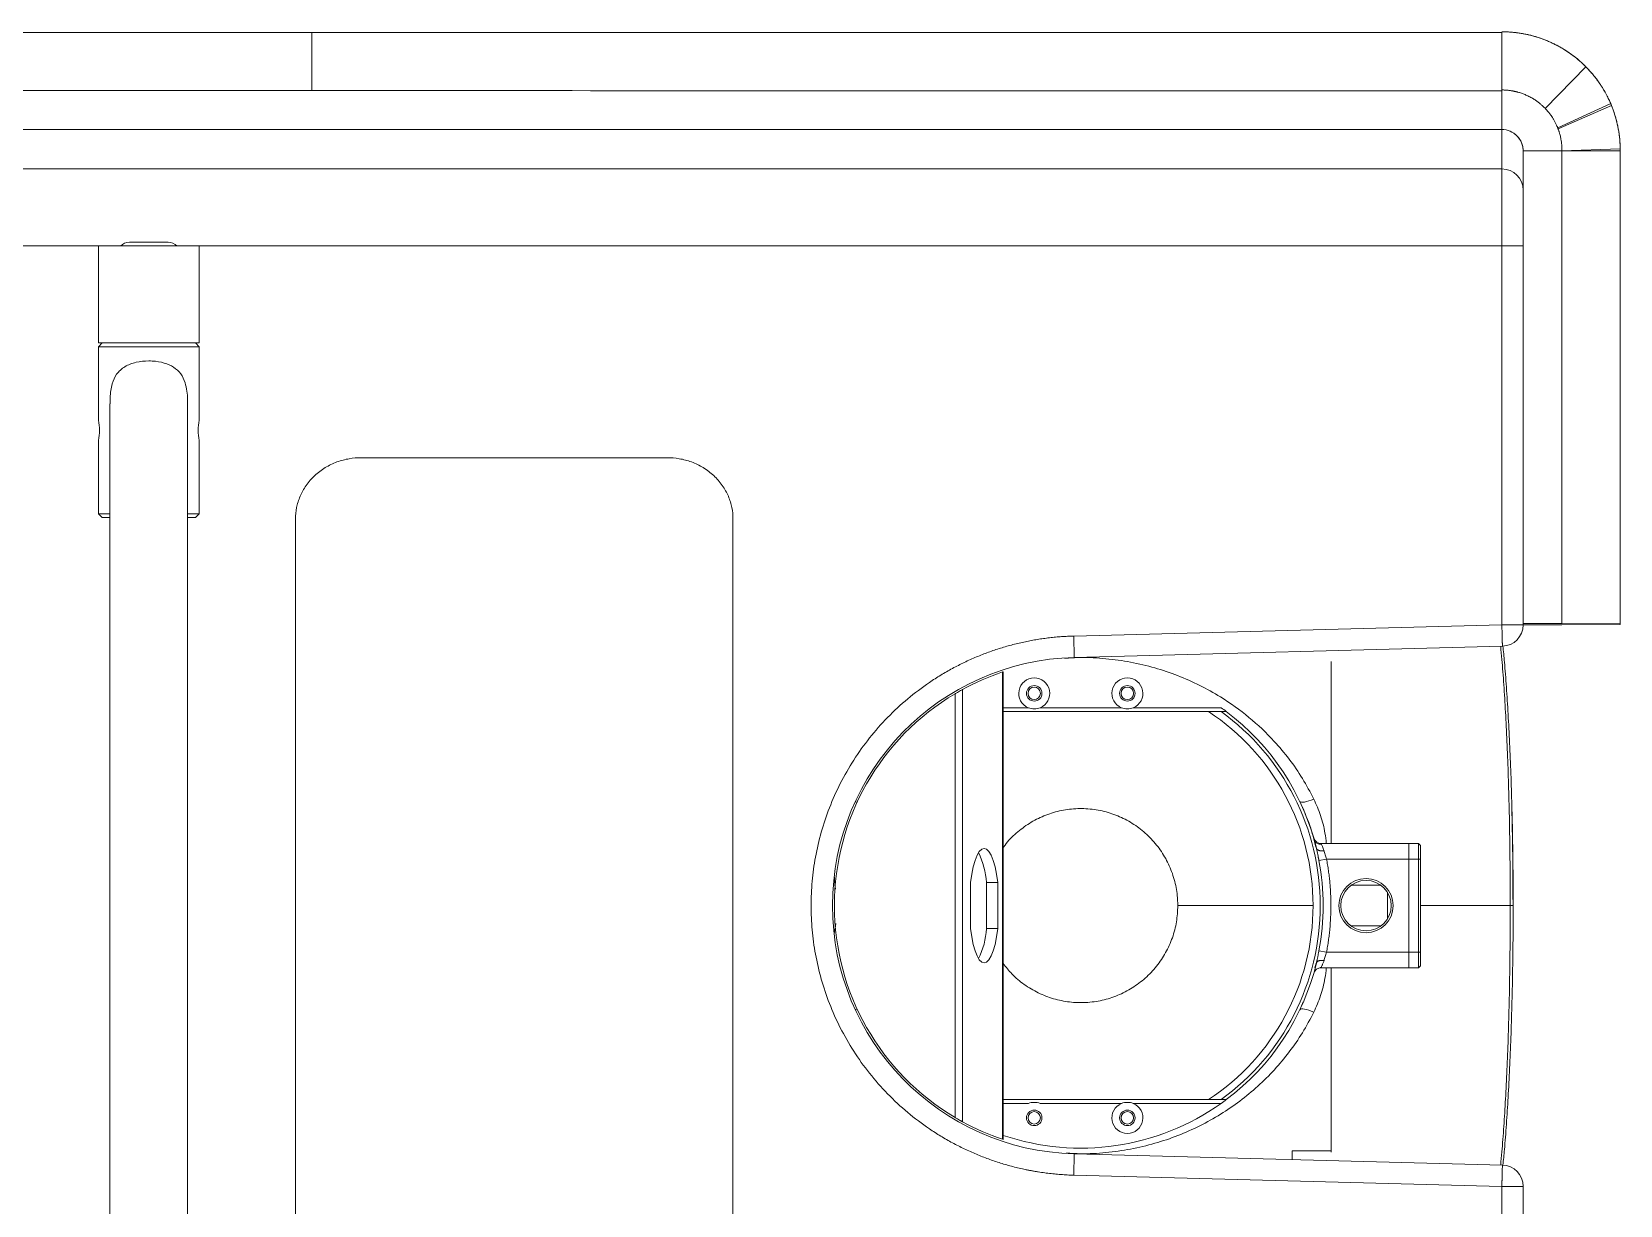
# Model space of a CAD drawing. Header units: millimetres. Extents: x 744 to 5705, y 930 to 4879.
# Drawn here: x 2801.2 to 3210.6, y 2078.8 to 2381.2 of the extents above; entities that cross this region are included whole.
import ezdxf

# ---------------------------------------------------------------- set-up
doc = ezdxf.new("R2010")
doc.units = ezdxf.units.MM
doc.header["$MEASUREMENT"] = 0

msp = doc.modelspace()

# ---------------------------------------------------------------- linework, layer by layer
at = {"color": 7, "linetype": 'Continuous', "lineweight": 15, "true_color": 0xffffff}
for p, q in [((2875.05, 2381.07), (2806.03, 2381.09)), ((2873.35, 2381.07), (2873.36, 2366.07)), ((3180.05, 2381.04), (3180.05, 2366.04)), ((3180.05, 2381.04), (3180.05, 2381.04)), ((3191.23, 2361.47), (3201.71, 2372.2)), ((3180.05, 2366.04), (3180.05, 2356.04)), ((3194.44, 2356.49), (3208.1, 2362.71)), ((3194.54, 2356.23), (3208.3, 2362.23)), ((3180.05, 2345.88), (3180.05, 2356.04)), ((3180.05, 2356.04), (3180.05, 2345.88)), ((3185.55, 2350.54), (3185.55, 2340.44)), ((3185.55, 2228.75), (3185.55, 2350.54)), ((3195.55, 2350.54), (3185.55, 2350.54)), ((3195.55, 2350.54), (3210.55, 2351.09)), ((3195.55, 2350.54), (3195.55, 2228.75)), ((3195.55, 2350.54), (3210.55, 2350.54)), ((3210.55, 2228.64), (3210.55, 2350.54)), ((3210.55, 2228.5), (3210.55, 2335.31)), ((2818.38, 2326.03), (2844.38, 2326.03)), ((2818.38, 2326.03), (2818.38, 2301.03)), ((2826.75, 2327.03), (2826.38, 2327.03)), ((2827.49, 2327.03), (2826.75, 2327.03)), ((2844.38, 2301.03), (2844.38, 2326.03)), ((3185.55, 2326.08), (3180.05, 2326.08)), ((3180.05, 2228.39), (3180.05, 2326.08)), ((3185.55, 2228.39), (3185.55, 2326.08)), ((2818.38, 2300.03), (2819.38, 2301.03)), ((2844.38, 2301.03), (2818.38, 2301.03)), ((2843.38, 2301.03), (2844.38, 2300.03)), ((2844.38, 2300.03), (2818.38, 2300.03)), ((2818.38, 2300.03), (2818.38, 2281.13)), ((2844.38, 2281.13), (2844.38, 2300.03)), ((2821.38, 2285.37), (2821.38, 2030.16)), ((2841.38, 2030.16), (2841.38, 2285.4)), ((2818.38, 2275.93), (2818.38, 2257.03)), ((2844.38, 2257.03), (2844.38, 2275.93)), ((2886.1, 2271.47), (2965, 2271.47)), ((2819.38, 2256.03), (2818.38, 2257.03)), ((2818.38, 2257.03), (2821.38, 2257.03)), ((2819.38, 2256.03), (2821.38, 2256.03)), ((2841.38, 2257.03), (2844.38, 2257.03)), ((2841.38, 2256.03), (2843.38, 2256.03)), ((2844.38, 2257.03), (2843.38, 2256.03)), ((2869.19, 2056.47), (2869.19, 2255.73)), ((2981.91, 2255.73), (2981.91, 2056.47)), ((3069.73, 2225.5), (3180.05, 2228.39)), ((3180.05, 2228.39), (3185.55, 2228.39)), ((3185.55, 2228.39), (3185.55, 2228.75)), ((3185.55, 2228.75), (3195.55, 2228.75)), ((3185.55, 2228.39), (3195.55, 2228.39)), ((3195.55, 2228.75), (3210.55, 2228.64)), ((3210.55, 2228.5), (3195.55, 2228.39)), ((3210.55, 2228.64), (3210.55, 2228.5)), ((3069.73, 2225.5), (3069.88, 2220.01)), ((3069.88, 2220.01), (3180.2, 2222.89)), ((3136.05, 2218.97), (3136.05, 2171.96)), ((3051.38, 2095.82), (3051.38, 2216.24)), ((3051.55, 2095.76), (3051.55, 2216.3)), ((3039.15, 2210.64), (3039.15, 2101.42)), ((3041.08, 2211.74), (3041.08, 2100.32)), ((3058.03, 2207.03), (3051.55, 2207.03)), ((3082.03, 2207.03), (3061.07, 2207.03)), ((3107.68, 2207.03), (3085.07, 2207.03)), ((3051.55, 2206.03), (3104.46, 2206.03)), ((3104.46, 2206.03), (3107.71, 2206.03)), ((3136.05, 2171.98), (3136.05, 2203.94)), ((3011.62, 2177.03), (3011.6, 2177.03)), ((3133.49, 2172.03), (3156.05, 2172.03)), ((3158.55, 2172.03), (3156.05, 2172.03)), ((3156.05, 2172.03), (3156.05, 2168.03)), ((3159.05, 2171.53), (3158.55, 2172.03)), ((3158.55, 2172.03), (3158.55, 2168.03)), ((3159.05, 2171.53), (3159.05, 2168.03)), ((3134.87, 2168.03), (3132.91, 2167.66)), ((3134.87, 2168.03), (3156.05, 2168.03)), ((3158.55, 2168.03), (3156.05, 2168.03)), ((3156.05, 2168.03), (3156.05, 2144.03)), ((3158.55, 2168.03), (3158.55, 2144.03)), ((3159.05, 2168.03), (3158.55, 2168.03)), ((3159.05, 2168.03), (3159.05, 2144.03)), ((3043.14, 2150.09), (3043.14, 2161.97)), ((3050.13, 2161.97), (3047.23, 2161.97)), ((3047.23, 2161.97), (3047.23, 2150.09)), ((3050.13, 2161.97), (3050.13, 2150.09)), ((3150.55, 2159.49), (3150.55, 2152.56)), ((3131.41, 2156.03), (3096.55, 2156.03)), ((3047.23, 2150.09), (3050.13, 2150.09)), ((3132.23, 2141.23), (3131.88, 2140.02)), ((3132.91, 2144.4), (3134.87, 2144.03)), ((3156.05, 2144.03), (3134.87, 2144.03)), ((3158.55, 2144.03), (3156.05, 2144.03)), ((3156.05, 2144.03), (3156.05, 2140.03)), ((3158.55, 2144.03), (3158.55, 2140.03)), ((3159.05, 2144.03), (3158.55, 2144.03)), ((3159.05, 2144.03), (3159.05, 2140.53)), ((3133.49, 2140.03), (3156.05, 2140.03)), ((3136.05, 2092.46), (3136.05, 2140.05)), ((3136.05, 2092.81), (3136.05, 2140.02)), ((3158.55, 2140.03), (3156.05, 2140.03)), ((3159.05, 2140.53), (3158.55, 2140.03)), ((3011.6, 2135.03), (3011.62, 2135.03)), ((3128.82, 2131.2), (3127.99, 2129.18)), ((3104.46, 2106.03), (3051.55, 2106.03)), ((3051.55, 2105.03), (3058.03, 2105.03)), ((3061.07, 2105.03), (3082.03, 2105.03)), ((3085.07, 2105.03), (3107.68, 2105.03)), ((3107.71, 2106.03), (3104.46, 2106.03)), ((3109.05, 2106.03), (3107.71, 2106.03)), ((3069.73, 2086.55), (3069.88, 2092.05)), ((3180.2, 2089.16), (3069.88, 2092.05)), ((3126.05, 2092.81), (3126.05, 2090.58)), ((3126.05, 2092.81), (3136.05, 2092.81)), ((3180.05, 2083.66), (3069.73, 2086.55)), ((3185.55, 2083.66), (3180.05, 2083.66)), ((3180.05, 1985.98), (3180.05, 2083.66)), ((3185.55, 1985.98), (3185.55, 2083.66))]:
    msp.add_line(p, q, dxfattribs=at)
at = {"color": 8, "linetype": 'Continuous', "lineweight": 15, "true_color": 0x808080}
for p, q in [((3132.26, 2170.87), (3132.14, 2171.35)), ((3141.22, 2161.28), (3148.88, 2161.28)), ((3159.05, 2156.03), (3182.21, 2156.03)), ((3008.07, 2149.1), (3008.4, 2151.38)), ((3141.22, 2150.78), (3148.88, 2150.78))]:
    msp.add_line(p, q, dxfattribs=at)
at = {"color": 7, "linetype": 'Continuous', "lineweight": 15, "true_color": 0xffffff}
for points in [[(3180.05, 2326.08), (3180.05, 2328.93), (3180.05, 2331.73), (3180.05, 2334.4), (3180.05, 2336.91), (3180.05, 2339.2), (3180.05, 2341.22), (3180.05, 2342.93), (3180.05, 2344.29), (3180.05, 2345.28), (3180.05, 2345.88)], [(3185.55, 2326.08), (3185.55, 2328.38), (3185.55, 2330.61), (3185.55, 2332.74), (3185.55, 2334.69), (3185.55, 2336.43), (3185.55, 2337.91), (3185.55, 2339.09), (3185.55, 2339.94), (3185.55, 2340.44)], [(3131.6, 2183.49), (3130.95, 2183.22), (3130.31, 2183), (3129.72, 2182.82), (3129.19, 2182.71), (3128.74, 2182.66), (3128.38, 2182.67), (3128.13, 2182.74), (3127.99, 2182.88)], [(3043.14, 2161.97), (3043.44, 2164.11), (3043.83, 2166.03), (3044.29, 2167.67), (3044.82, 2169), (3045.4, 2169.98), (3046.01, 2170.58), (3046.63, 2170.78), (3047.26, 2170.58), (3047.87, 2169.98), (3048.45, 2169), (3048.98, 2167.67), (3049.44, 2166.03), (3049.83, 2164.11), (3050.13, 2161.97)], [(3182.93, 2156.03), (3182.94, 2156.03), (3182.97, 2156.03), (3182.97, 2156.03)], [(3050.13, 2150.09), (3049.83, 2147.95), (3049.44, 2146.03), (3048.98, 2144.38), (3048.45, 2143.05), (3047.87, 2142.07), (3047.26, 2141.48), (3046.63, 2141.28), (3046.01, 2141.48), (3045.4, 2142.07), (3044.82, 2143.05), (3044.29, 2144.38), (3043.83, 2146.03), (3043.44, 2147.95), (3043.14, 2150.09)], [(3131.6, 2128.56), (3130.95, 2128.83), (3130.31, 2129.06), (3129.72, 2129.23), (3129.19, 2129.35), (3128.74, 2129.4), (3128.38, 2129.39), (3128.13, 2129.31), (3127.99, 2129.18)]]:
    msp.add_lwpolyline(points, dxfattribs=at)
at = {"color": 8, "linetype": 'Continuous', "lineweight": 15, "true_color": 0x808080}
for points in [[(3180.05, 2326.08), (3152.35, 2326.08), (3125.75, 2326.08), (3100.27, 2326.08), (3075.9, 2326.08), (3052.64, 2326.08), (3030.49, 2326.08), (3009.45, 2326.08), (2992.2, 2326.08), (2975.77, 2326.08), (2971.23, 2326.08), (2965.49, 2326.08), (2959.77, 2326.08), (2954.08, 2326.09), (2948.42, 2326.09), (2942.78, 2326.09), (2912.99, 2326.09), (2883.92, 2326.09), (2847.95, 2326.1), (2838.51, 2326.1)], [(3013.43, 2182.81), (3013.91, 2182.71), (3013.93, 2182.71)], [(3182.21, 2156.03), (3182.38, 2156.03), (3182.53, 2156.03), (3182.67, 2156.03), (3182.79, 2156.03), (3182.88, 2156.03), (3182.93, 2156.03)], [(3013.93, 2129.35), (3013.91, 2129.35), (3013.43, 2129.24)]]:
    msp.add_lwpolyline(points, dxfattribs=at)
at = {"color": 7, "linetype": 'Continuous', "lineweight": 15, "true_color": 0xffffff}
for centre, radius in [((3059.55, 2210.73), 2), ((3059.55, 2210.73), 1.6), ((3083.55, 2210.73), 2), ((3083.55, 2210.73), 1.6), ((3145.05, 2156.03), 7), ((3145.05, 2156.03), 6.5), ((3059.55, 2101.33), 2), ((3059.55, 2101.33), 1.6), ((3083.55, 2101.33), 2), ((3083.55, 2101.33), 1.6)]:
    msp.add_circle(centre, radius, dxfattribs=at)
for centre, radius, start, end in [((3180.05, 2350.54), 5.5, 0, 90), ((3180.08, 2340.41), 5.47, 0.2815, 90.2788), ((2826.38, 2324.03), 3, 90, 138.1897), ((2836.38, 2324.03), 3, 41.8103, 90), ((2805.52, 2278.53), 13.13, 348.5745, 11.4255), ((2857.25, 2278.53), 13.13, 168.5745, 191.4255), ((3180.05, 2228.39), 5.5, 271.5, 0), ((3071.55, 2156.03), 64, 91.5, 268.5), ((3071.55, 2156.03), 63.5, 108.5205, 118.6784), ((3059.55, 2210.73), 4, 292.3626, 247.6374), ((3083.55, 2210.73), 4, 292.3626, 247.6374), ((3071.55, 2156.03), 63.5, 120.6849, 239.3151), ((3059.55, 2210.73), 4, 247.6374, 292.3626), ((3083.55, 2210.73), 4, 247.6374, 292.3626), ((3071.55, 2156.03), 62.5, 53.1301, 54.6864), ((3071.55, 2156.03), 59.86, 0, 56.6485), ((3071.55, 2156.03), 61.71, 305.877, 54.123), ((3071.55, 2156.03), 62.5, 13.7371, 53.1301), ((3027.01, 2160.73), 20.26, 3.5213, 26.2134), ((3133.49, 2174.03), 2, 196.2047, 270), ((3071.55, 2156.03), 62.45, 349.2695, 10.7305), ((3071.55, 2156.03), 59.86, 303.3515, 0), ((3028.03, 2151.06), 19.23, 333.1684, 357.0969), ((3071.55, 2156.03), 62.5, 306.8699, 346.2629), ((3133.49, 2138.03), 2, 90, 163.7953), ((3071.55, 2156.03), 62.5, 251.3371, 305.3136), ((3059.55, 2101.33), 4, 67.6374, 112.3626), ((3083.55, 2101.33), 4, 112.3626, 67.6374), ((3083.55, 2101.33), 4, 67.6374, 112.3626), ((3071.55, 2156.03), 62.5, 305.3136, 306.8699), ((3071.55, 2156.03), 63.5, 241.3216, 251.4795), ((3180.05, 2083.66), 5.5, 0, 88.5)]:
    msp.add_arc(centre, radius, start, end, dxfattribs=at)
for points in [[(2873.35, 2381.07), (2822.24, 2381.08), (2771.12, 2381.1), (2720, 2381.11)], [(3180.05, 2381.04), (3077.82, 2381.04), (2975.58, 2381.05), (2873.35, 2381.07)], [(2873.36, 2366.07), (2822.25, 2366.08), (2771.14, 2366.1), (2720.02, 2366.11)], [(3180.05, 2366.04), (3077.82, 2366.04), (2975.59, 2366.05), (2873.36, 2366.07)], [(3208.3, 2362.23), (3208.24, 2362.39), (3208.17, 2362.55), (3208.1, 2362.71)], [(3210.55, 2350.54), (3210.55, 2350.72), (3210.55, 2350.91), (3210.55, 2351.09)], [(3051.38, 2216.24), (3051.49, 2216.28), (3051.55, 2216.3), (3051.55, 2216.3)], [(3133.54, 2171.9), (3133.51, 2171.98), (3133.49, 2172.03), (3133.49, 2172.03)], [(3051.38, 2095.82), (3051.49, 2095.78), (3051.55, 2095.76), (3051.55, 2095.76)]]:
    msp.add_open_spline(points, degree=3, dxfattribs=at)
for points, knots in [([(3191.86, 2378.85), (3190.02, 2379.63), (3186.13, 2380.83), (3182.07, 2381.24), (3180.05, 2381.24)], [18.289968, 18.289968, 18.289968, 18.289968, 21.364432, 24.460015, 24.460015, 24.460015, 24.460015]), ([(3201.71, 2372.2), (3201.58, 2372.34), (3201.31, 2372.61), (3200.89, 2373), (3200.48, 2373.39), (3200.05, 2373.76), (3199.63, 2374.13), (3199.2, 2374.48), (3198.76, 2374.83), (3198.32, 2375.16), (3197.88, 2375.49), (3197.43, 2375.8), (3196.98, 2376.11), (3196.53, 2376.4), (3196.07, 2376.69), (3195.61, 2376.97), (3195.15, 2377.24), (3194.68, 2377.5), (3194.21, 2377.75), (3193.74, 2377.99), (3193.27, 2378.22), (3192.8, 2378.44), (3192.32, 2378.66), (3191.85, 2378.86), (3191.37, 2379.06), (3190.89, 2379.24), (3190.41, 2379.42), (3189.92, 2379.59), (3189.44, 2379.76), (3188.95, 2379.91), (3188.46, 2380.05), (3187.97, 2380.19), (3187.48, 2380.32), (3186.99, 2380.44), (3186.49, 2380.55), (3186, 2380.65), (3185.51, 2380.75), (3185.01, 2380.83), (3184.52, 2380.91), (3184.02, 2380.98), (3183.52, 2381.04), (3183.03, 2381.09), (3182.53, 2381.14), (3182.04, 2381.17), (3181.54, 2381.2), (3181.04, 2381.22), (3180.55, 2381.23), (3180.22, 2381.24), (3180.05, 2381.24)], [0, 0, 0, 0, 0.023822, 0.047508, 0.071063, 0.094489, 0.11779, 0.14097, 0.164031, 0.186975, 0.209806, 0.232527, 0.255138, 0.277644, 0.300045, 0.322344, 0.344543, 0.366643, 0.388646, 0.410554, 0.432368, 0.45409, 0.475721, 0.497262, 0.518727, 0.540135, 0.561489, 0.582788, 0.604035, 0.625232, 0.64638, 0.66748, 0.688535, 0.709545, 0.730513, 0.75144, 0.772327, 0.793177, 0.813991, 0.834771, 0.855519, 0.876236, 0.896925, 0.917586, 0.938223, 0.958836, 0.979428, 1, 1, 1, 1]), ([(3201.71, 2372.21), (3200.31, 2373.62), (3197.2, 2376.19), (3193.7, 2378.08), (3191.86, 2378.85)], [12.228944, 12.228944, 12.228944, 12.228944, 15.240287, 18.289968, 18.289968, 18.289968, 18.289968]), ([(3208.3, 2362.23), (3207.93, 2363.13), (3207.09, 2364.95), (3205.5, 2367.65), (3203.67, 2370.11), (3202.36, 2371.55), (3201.71, 2372.21)], [6.070911, 6.070911, 6.070911, 6.070911, 7.650169, 9.197697, 10.747127, 12.228944, 12.228944, 12.228944, 12.228944]), ([(3208.1, 2362.71), (3208.03, 2362.88), (3207.87, 2363.24), (3207.62, 2363.79), (3207.33, 2364.38), (3207.01, 2365), (3206.66, 2365.65), (3206.27, 2366.33), (3205.83, 2367.04), (3205.23, 2367.97), (3204.48, 2369.02), (3203.62, 2370.1), (3202.87, 2370.98), (3202.25, 2371.66), (3201.87, 2372.04), (3201.71, 2372.2)], [0, 0, 0, 0, 0.0488818, 0.1016858, 0.1583943, 0.2189995, 0.2835064, 0.3519357, 0.4243271, 0.5007423, 0.6401179, 0.7598356, 0.8598812, 0.9400377, 1, 1, 1, 1]), ([(3180.05, 2366.24), (3180.18, 2366.24), (3180.44, 2366.23), (3180.83, 2366.22), (3181.19, 2366.2), (3181.53, 2366.17), (3181.86, 2366.13), (3182.17, 2366.09), (3182.46, 2366.05), (3182.73, 2366), (3182.99, 2365.95), (3183.23, 2365.91), (3183.45, 2365.86), (3183.65, 2365.81), (3183.84, 2365.76), (3184.01, 2365.72), (3184.43, 2365.61), (3185.1, 2365.4), (3186.04, 2365.04), (3187.02, 2364.59), (3187.95, 2364.09), (3188.78, 2363.55), (3189.51, 2363.03), (3190.15, 2362.5), (3190.72, 2361.99), (3191.06, 2361.64), (3191.23, 2361.47)], [0, 0, 0, 0, 0.0320212, 0.0625902, 0.0917269, 0.1194484, 0.1457698, 0.170704, 0.1942623, 0.2164545, 0.2372891, 0.2567734, 0.2749137, 0.2917155, 0.3071836, 0.3213218, 0.3341338, 0.4100527, 0.490842, 0.5767076, 0.6679314, 0.7441355, 0.8154599, 0.8818962, 0.9434268, 1, 1, 1, 1]), ([(3210.04, 2356.32), (3209.94, 2356.83), (3209.73, 2357.85), (3209.2, 2359.84), (3208.68, 2361.3), (3208.3, 2362.23)], [2.959671, 2.959671, 2.959671, 2.959671, 3.763219, 4.566768, 6.070911, 6.070911, 6.070911, 6.070911]), ([(3210.55, 2351.09), (3210.55, 2351.28), (3210.54, 2351.65), (3210.52, 2352.22), (3210.48, 2352.79), (3210.44, 2353.35), (3210.39, 2353.91), (3210.32, 2354.48), (3210.25, 2355.03), (3210.16, 2355.59), (3210.07, 2356.15), (3209.96, 2356.71), (3209.85, 2357.26), (3209.72, 2357.82), (3209.58, 2358.37), (3209.43, 2358.92), (3209.27, 2359.48), (3209.1, 2360.03), (3208.92, 2360.58), (3208.73, 2361.13), (3208.52, 2361.68), (3208.38, 2362.05), (3208.3, 2362.23)], [0, 0, 0, 0, 0.0498285, 0.0995061, 0.1490601, 0.198518, 0.2479074, 0.297256, 0.3465914, 0.3959413, 0.4453331, 0.4947974, 0.5443895, 0.5941358, 0.6440546, 0.6941646, 0.7444856, 0.7950382, 0.8458435, 0.8969236, 0.9483013, 1, 1, 1, 1]), ([(3191.23, 2361.47), (3191.32, 2361.38), (3191.52, 2361.16), (3191.85, 2360.79), (3192.27, 2360.28), (3192.69, 2359.72), (3193.1, 2359.11), (3193.47, 2358.51), (3193.82, 2357.86), (3194.12, 2357.25), (3194.32, 2356.8), (3194.41, 2356.57), (3194.44, 2356.49)], [0, 0, 0, 0, 0.065448, 0.149287, 0.251315, 0.398973, 0.501821, 0.618958, 0.751408, 0.876093, 0.959115, 1, 1, 1, 1]), ([(3180.05, 2356.04), (3145.17, 2356.04), (3077.34, 2356.04), (2978.5, 2356.04), (2885.49, 2356.04), (2798.29, 2356.04), (2716.92, 2356.04), (2641.36, 2356.04), (2571.63, 2356.04), (2507.72, 2356.04), (2449.62, 2356.04), (2397.35, 2356.04), (2350.9, 2356.04), (2310.27, 2356.04), (2275.46, 2356.04), (2246.47, 2356.04), (2223.3, 2356.04), (2177.26, 2356.04), (2106.41, 2356.04), (2008.82, 2356.04), (1925.47, 2356.04), (1856.35, 2356.04), (1810.62, 2356.04), (1774.03, 2356.04), (1750.88, 2356.04), (1733.83, 2356.04), (1724.68, 2356.04), (1718.11, 2356.04), (1712.3, 2356.04), (1703.15, 2356.04), (1694.01, 2356.04), (1686.58, 2356.04), (1683.15, 2356.04), (1680.86, 2356.04), (1674.58, 2356.04), (1666.58, 2356.02), (1657.44, 2355.98), (1650.26, 2355.93), (1643.41, 2355.88), (1629.71, 2355.76), (1609.5, 2355.5), (1573, 2354.8), (1536.53, 2353.75), (1500.1, 2352.3), (1474.31, 2351.07), (1450.06, 2349.74), (1419.77, 2347.86), (1381.94, 2345.1), (1344.17, 2341.72), (1313.99, 2338.62), (1283.83, 2335.23), (1246.16, 2330.43), (1212.36, 2325.36), (1189.88, 2321.64), (1174.93, 2319.06), (1156.29, 2315.66), (1134.02, 2311.27), (1111.84, 2306.56), (1089.77, 2301.51), (1067.8, 2296.09), (1045.95, 2290.29), (1023.98, 2284.01), (1002.38, 2277.35), (983.66, 2271.14), (962.55, 2263.71), (942.33, 2256.04), (918.66, 2246.26), (898.12, 2237.11), (876.61, 2226.73), (856.35, 2216.18), (836.2, 2204.84), (822.14, 2196.32), (812.51, 2190.22), (807.71, 2187.13), (802.4, 2183.63), (796.79, 2179.87), (790.93, 2175.86), (785.4, 2171.98), (781.61, 2169.27), (779.66, 2167.86), (778.97, 2167.37)], [0, 0, 0, 0, 0.042888, 0.083391, 0.121508, 0.157241, 0.190589, 0.221551, 0.250128, 0.276319, 0.300126, 0.321547, 0.340583, 0.357234, 0.3715, 0.383381, 0.392876, 0.399987, 0.439984, 0.479981, 0.519979, 0.542479, 0.56498, 0.576232, 0.587484, 0.593461, 0.597212, 0.598736, 0.601549, 0.604362, 0.609988, 0.6128, 0.613503, 0.614206, 0.615613, 0.621237, 0.624049, 0.62686, 0.630073, 0.632482, 0.643723, 0.65496, 0.677425, 0.688653, 0.69988, 0.709235, 0.71859, 0.737302, 0.756022, 0.765388, 0.774758, 0.793519, 0.812315, 0.817015, 0.821711, 0.831094, 0.840465, 0.849824, 0.859174, 0.868517, 0.877855, 0.887191, 0.896845, 0.905872, 0.911653, 0.924597, 0.932687, 0.94342, 0.952481, 0.962311, 0.971732, 0.981147, 0.982693, 0.985856, 0.988235, 0.990567, 0.99423, 0.997024, 0.998948, 1, 1, 1, 1]), ([(922.61, 2247.75), (924.23, 2248.46), (931.64, 2251.73), (944.97, 2256.98), (962.39, 2263.62), (979.82, 2269.82), (993.5, 2274.41), (1003.52, 2277.64), (1009.75, 2279.61), (1016.18, 2281.59), (1022.76, 2283.57), (1028.95, 2285.4), (1034.5, 2287), (1039.41, 2288.4), (1044.16, 2289.73), (1048.75, 2290.99), (1053.93, 2292.39), (1060.04, 2294.02), (1067.43, 2295.94), (1075.67, 2298.02), (1084.62, 2300.22), (1093.73, 2302.39), (1101.99, 2304.3), (1109.17, 2305.91), (1115.41, 2307.29), (1121.38, 2308.57), (1127.59, 2309.89), (1134.07, 2311.23), (1143.17, 2313.07), (1154.35, 2315.25), (1167.87, 2317.78), (1181.27, 2320.17), (1195.1, 2322.52), (1210.27, 2324.98), (1226.93, 2327.53), (1244.71, 2330.09), (1262.48, 2332.49), (1280.2, 2334.73), (1298.07, 2336.84), (1316.17, 2338.84), (1332.18, 2340.49), (1345.64, 2341.79), (1356.51, 2342.8), (1367.27, 2343.75), (1378.34, 2344.69), (1389.9, 2345.62), (1402.7, 2346.6), (1416.73, 2347.6), (1431.51, 2348.59), (1445.83, 2349.47), (1459.06, 2350.23), (1471.67, 2350.91), (1483.89, 2351.52), (1495.86, 2352.08), (1507.22, 2352.57), (1518.31, 2353.02), (1529.74, 2353.44), (1541.97, 2353.86), (1554.77, 2354.25), (1568.02, 2354.62), (1581.01, 2354.93), (1593.52, 2355.19), (1605.23, 2355.41), (1616.81, 2355.59), (1627.29, 2355.72), (1637.28, 2355.83), (1646.59, 2355.91), (1656.1, 2355.97), (1665.42, 2356.01), (1674.56, 2356.04), (1685.29, 2356.05), (1697.82, 2356.04), (1711.53, 2356.04), (1725.71, 2356.04), (1739.66, 2356.04), (1754.02, 2356.04), (1768.07, 2356.04), (1789.46, 2356.04), (1817.92, 2356.04), (1853.46, 2356.04), (1888.56, 2356.04), (1924.12, 2356.04), (1967.58, 2356.04), (2019.59, 2356.04), (2065.78, 2356.04), (2098.37, 2356.04), (2116.51, 2356.04), (2134.09, 2356.04), (2151.55, 2356.04), (2172.17, 2356.04), (2196.15, 2356.04), (2216.58, 2356.04), (2230.73, 2356.04), (2238.22, 2356.04), (2245.8, 2356.04), (2253.46, 2356.04), (2261.02, 2356.04), (2278.14, 2356.04), (2304.96, 2356.04), (2335.66, 2356.04), (2360.59, 2356.04), (2379.63, 2356.04), (2398.76, 2356.04), (2416.92, 2356.04), (2436.14, 2356.04), (2456.83, 2356.04), (2480.46, 2356.04), (2500.36, 2356.04), (2516.15, 2356.04), (2527.49, 2356.04), (2539.07, 2356.04), (2550.89, 2356.04), (2562.47, 2356.04), (2573.11, 2356.04), (2588.18, 2356.04), (2608.37, 2356.04), (2636.05, 2356.04), (2666.17, 2356.04), (2698.82, 2356.04), (2732.66, 2356.04), (2767.7, 2356.04), (2799.08, 2356.04), (2826.58, 2356.04), (2843.77, 2356.04), (2855.1, 2356.04), (2860.42, 2356.04), (2865.78, 2356.04), (2871.01, 2356.04), (2875.75, 2356.04), (2880, 2356.04), (2890.92, 2356.04), (2909.19, 2356.04), (2936.56, 2356.04), (2966.44, 2356.04), (2998.94, 2356.04), (3032.71, 2356.04), (3067.75, 2356.04), (3104.06, 2356.04), (3141.63, 2356.04), (3167.1, 2356.04), (3180.05, 2356.04)], [0, 0, 0, 0, 0.002359, 0.010774, 0.019073, 0.027178, 0.035383, 0.038282, 0.041182, 0.044085, 0.047239, 0.050327, 0.052667, 0.05493, 0.057116, 0.059226, 0.06126, 0.064255, 0.067638, 0.071408, 0.075565, 0.079881, 0.083867, 0.086837, 0.089666, 0.092353, 0.094958, 0.098104, 0.101144, 0.1073, 0.113234, 0.119417, 0.125386, 0.131864, 0.139813, 0.14776, 0.155706, 0.163595, 0.171442, 0.179569, 0.187731, 0.192774, 0.197488, 0.202182, 0.207087, 0.212203, 0.217531, 0.224082, 0.230816, 0.237138, 0.243063, 0.248354, 0.253839, 0.259245, 0.264198, 0.268881, 0.273918, 0.279311, 0.285058, 0.290848, 0.296826, 0.302224, 0.307384, 0.312307, 0.317524, 0.321224, 0.325508, 0.329827, 0.333778, 0.337824, 0.34189, 0.347954, 0.354359, 0.359995, 0.366684, 0.372772, 0.378955, 0.385231, 0.40102, 0.416512, 0.432142, 0.447343, 0.463442, 0.489496, 0.515977, 0.524388, 0.532501, 0.539909, 0.547588, 0.555536, 0.567119, 0.579231, 0.582491, 0.585787, 0.58912, 0.592488, 0.595894, 0.599088, 0.615081, 0.631276, 0.639597, 0.647971, 0.656397, 0.664832, 0.671936, 0.681748, 0.692141, 0.703113, 0.707993, 0.712979, 0.718072, 0.723272, 0.728577, 0.733353, 0.737309, 0.748456, 0.759993, 0.77383, 0.78819, 0.803073, 0.81848, 0.83441, 0.844483, 0.854754, 0.857088, 0.859431, 0.861784, 0.864147, 0.866332, 0.86804, 0.869759, 0.880741, 0.892138, 0.905873, 0.920166, 0.935017, 0.950426, 0.966392, 0.982917, 1, 1, 1, 1]), ([(3180.05, 2356.04), (3095.02, 2356.04), (2924.97, 2356.04), (2669.88, 2356.04), (2459.74, 2356.04), (2294.55, 2356.04), (2174.3, 2356.04), (2054.05, 2356.04), (1933.82, 2356.04), (1834.98, 2356.06), (1757.52, 2356.03), (1713.35, 2356.1), (1687.88, 2356.02), (1681.09, 2355.99)], [0, 0, 0, 0, 0.170154, 0.340307, 0.510461, 0.59068, 0.670893, 0.75111, 0.831324, 0.911539, 0.948973, 0.986407, 1, 1, 1, 1]), ([(3185.55, 2350.54), (3185.55, 2350.9), (3185.51, 2351.26), (3185.37, 2351.97), (3185.27, 2352.31), (3184.86, 2353.31), (3184.45, 2353.92), (3183.43, 2354.94), (3182.82, 2355.34), (3181.49, 2355.9), (3180.77, 2356.04), (3180.05, 2356.04)], [0, 0, 0, 0, 1.080396, 1.080396, 2.160793, 2.160793, 4.321585, 4.321585, 6.482378, 6.482378, 8.643171, 8.643171, 8.643171, 8.643171]), ([(3194.44, 2356.49), (3194.46, 2356.45), (3194.49, 2356.36), (3194.53, 2356.28), (3194.54, 2356.23)], [0, 0, 0, 0, 0.500449, 1, 1, 1, 1]), ([(3194.54, 2356.23), (3194.58, 2356.14), (3194.65, 2355.94), (3194.75, 2355.64), (3194.85, 2355.35), (3194.96, 2355), (3195.12, 2354.41), (3195.28, 2353.67), (3195.42, 2352.82), (3195.5, 2352.07), (3195.55, 2351.31), (3195.55, 2350.8), (3195.55, 2350.54)], [0, 0, 0, 0, 0.0541067, 0.1080251, 0.1617762, 0.2153805, 0.2934034, 0.4785298, 0.6079552, 0.7377381, 0.8682812, 1, 1, 1, 1]), ([(3210.55, 2350.54), (3210.56, 2351.51), (3210.48, 2353.46), (3210.21, 2355.4), (3210.04, 2356.32)], [0.000193, 0.000193, 0.000193, 0.000193, 1.517911, 2.959671, 2.959671, 2.959671, 2.959671]), ([(1519.76, 2346.17), (1521.86, 2346.24), (1526.05, 2346.36), (1532.35, 2346.53), (1538.68, 2346.7), (1545.02, 2346.85), (1551.38, 2347), (1557.77, 2347.14), (1564.17, 2347.27), (1570.6, 2347.39), (1577.05, 2347.5), (1583.52, 2347.6), (1590.01, 2347.69), (1596.52, 2347.77), (1603.05, 2347.85), (1609.61, 2347.91), (1616.18, 2347.97), (1626.19, 2348.04), (1639.75, 2348.1), (1656.94, 2348.12), (1677.12, 2348.07), (1700.25, 2347.93), (1723.1, 2347.79), (1742.96, 2347.69), (1759.87, 2347.6), (1777.02, 2347.52), (1794.4, 2347.43), (1812.01, 2347.35), (1840.73, 2347.23), (1881.21, 2347.07), (1932.7, 2346.9), (1984.95, 2346.74), (2054.15, 2346.57), (2140.98, 2346.39), (2244.77, 2346.23), (2348.61, 2346.12), (2452.5, 2346.04), (2590.98, 2345.96), (2764.16, 2345.91), (2934.18, 2345.89), (3072.85, 2345.89), (3142.19, 2345.88), (3180.05, 2345.88)], [0, 0, 0, 0, 0.0037846, 0.0075816, 0.0113909, 0.0152127, 0.0190469, 0.0228935, 0.0267526, 0.0306242, 0.0345084, 0.0384052, 0.0423146, 0.0462367, 0.0501714, 0.0541187, 0.0580787, 0.0620513, 0.0722132, 0.0825648, 0.0931105, 0.1086811, 0.1243545, 0.1343984, 0.1445829, 0.1549088, 0.1653767, 0.1759872, 0.1867397, 0.2172687, 0.2491173, 0.2797752, 0.3116811, 0.3741542, 0.4366696, 0.4992194, 0.5617899, 0.6243823, 0.7494353, 0.8747058, 0.9315936, 1, 1, 1, 1]), ([(1519.76, 2346.17), (1554.51, 2347.22), (1589.25, 2347.81), (1628.31, 2348.05), (1632.65, 2348.07), (1641.33, 2348.1), (1645.66, 2348.11), (1658.69, 2348.11), (1667.37, 2348.09), (1684.7, 2348.02), (1693.36, 2347.97), (1706.33, 2347.9), (1710.65, 2347.87), (1719.29, 2347.82), (1723.61, 2347.79), (1797.06, 2347.39), (1866.2, 2347.11), (2004.48, 2346.67), (2073.63, 2346.52), (2211.92, 2346.27), (2281.07, 2346.19), (2419.37, 2346.06), (2488.52, 2346.01), (2626.83, 2345.95), (2695.98, 2345.93), (2903.44, 2345.89), (3041.74, 2345.88), (3180.05, 2345.88)], [0, 0, 0, 0, 103.769533, 103.769533, 116.740725, 116.740725, 129.711916, 129.711916, 155.6543, 155.6543, 181.596683, 181.596683, 194.567875, 194.567875, 207.539066, 207.539066, 415.078132, 415.078132, 622.617198, 622.617198, 830.156265, 830.156265, 1037.695331, 1037.695331, 1245.234397, 1245.234397, 1660.312529, 1660.312529, 1660.312529, 1660.312529]), ([(2835.08, 2327.03), (2834.61, 2327.03), (2833.88, 2327.03), (2832.8, 2327.03), (2832.22, 2327.03), (2831.92, 2327.03), (2831.77, 2327.03), (2831.69, 2327.03), (2831.65, 2327.03), (2831.64, 2327.03), (2831.63, 2327.03), (2831.62, 2327.03), (2831.62, 2327.03), (2831.62, 2327.03), (2831.62, 2327.03), (2831.62, 2327.03), (2831.62, 2327.03), (2831.62, 2327.03), (2831.62, 2327.03), (2831.62, 2327.03), (2831.62, 2327.03), (2831.61, 2327.03), (2831.61, 2327.03), (2831.07, 2327.03), (2830.17, 2327.03), (2828.96, 2327.03), (2827.98, 2327.03), (2827.17, 2327.03), (2826.65, 2327.03), (2826.4, 2327.03), (2826.4, 2327.03), (2826.41, 2327.03)], [0, 0, 0, 0, 0.1563521, 0.2405192, 0.2835759, 0.3050903, 0.3158487, 0.3212279, 0.3239174, 0.3252622, 0.3259345, 0.3262707, 0.3264388, 0.3265228, 0.3265649, 0.3265859, 0.3265964, 0.3266016, 0.3266043, 0.3266056, 0.3266069, 0.3266605, 0.3270842, 0.3282619, 0.461, 0.5489013, 0.6533062, 0.7586476, 0.8572663, 0.9491569, 1, 1, 1, 1]), ([(2836.34, 2327.03), (2836.3, 2327.03), (2836.23, 2327.03), (2835.48, 2327.03), (2835.08, 2327.03)], [0, 0, 0, 0, 0.468174, 1, 1, 1, 1]), ([(2841.33, 2285.4), (2841.35, 2285.76), (2841.4, 2286.84), (2841.22, 2288.66), (2840.77, 2290.96), (2839.71, 2293.18), (2837.85, 2294.89), (2835.32, 2296), (2833.04, 2296.37), (2830.58, 2296.44), (2828.05, 2296.17), (2825.12, 2295.08), (2823, 2293.17), (2821.98, 2290.89), (2821.57, 2288.78), (2821.38, 2287.05), (2821.42, 2285.9), (2821.45, 2285.37)], [0, 0, 0, 0, 0.029735, 0.089983, 0.152115, 0.22952, 0.306925, 0.386436, 0.474716, 0.499763, 0.5918, 0.683903, 0.773673, 0.854001, 0.904396, 0.956191, 1, 1, 1, 1]), ([(2869.19, 2255.73), (2869.19, 2256.66), (2869.28, 2257.62), (2869.67, 2259.57), (2869.97, 2260.56), (2870.79, 2262.49), (2871.31, 2263.44), (2872.58, 2265.24), (2873.32, 2266.09), (2874.97, 2267.63), (2875.88, 2268.31), (2877.81, 2269.49), (2878.83, 2269.98), (2880.92, 2270.74), (2881.98, 2271.02), (2884.07, 2271.38), (2885.1, 2271.47), (2886.1, 2271.47)], [0, 0, 0, 0, 0.125, 0.125, 0.25, 0.25, 0.375, 0.375, 0.5, 0.5, 0.625, 0.625, 0.75, 0.75, 0.875, 0.875, 1, 1, 1, 1]), ([(2965, 2271.47), (2966, 2271.47), (2967.03, 2271.38), (2969.13, 2271.02), (2970.19, 2270.74), (2972.27, 2269.98), (2973.29, 2269.49), (2975.22, 2268.31), (2976.13, 2267.63), (2977.78, 2266.09), (2978.52, 2265.24), (2979.79, 2263.44), (2980.31, 2262.49), (2981.14, 2260.56), (2981.44, 2259.57), (2981.82, 2257.62), (2981.91, 2256.66), (2981.91, 2255.73)], [0, 0, 0, 0, 0.125, 0.125, 0.25, 0.25, 0.375, 0.375, 0.5, 0.5, 0.625, 0.625, 0.75, 0.75, 0.875, 0.875, 1, 1, 1, 1]), ([(3180.2, 2222.89), (3180.2, 2222.9), (3180.2, 2222.9), (3180.19, 2222.91), (3180.19, 2222.94), (3180.19, 2222.98), (3180.19, 2223.02), (3180.19, 2223.08), (3180.19, 2223.15), (3180.19, 2223.23), (3180.18, 2223.31), (3180.18, 2223.41), (3180.18, 2223.53), (3180.18, 2223.68), (3180.17, 2223.86), (3180.16, 2224.06), (3180.16, 2224.29), (3180.15, 2224.54), (3180.14, 2224.82), (3180.14, 2225.12), (3180.13, 2225.45), (3180.12, 2225.81), (3180.11, 2226.19), (3180.1, 2226.59), (3180.09, 2227.01), (3180.08, 2227.46), (3180.06, 2227.92), (3180.06, 2228.23), (3180.05, 2228.39)], [0, 0, 0, 0, 0.027842, 0.055684, 0.083525, 0.111367, 0.139209, 0.167051, 0.194892, 0.222734, 0.250576, 0.278418, 0.30626, 0.343636, 0.382281, 0.422193, 0.463372, 0.50582, 0.549534, 0.594517, 0.640767, 0.688284, 0.737068, 0.78712, 0.838439, 0.891026, 0.944879, 1, 1, 1, 1]), ([(3069.73, 2086.55), (3069.45, 2086.56), (3068.89, 2086.58), (3068.06, 2086.61), (3067.22, 2086.66), (3066.39, 2086.72), (3065.56, 2086.78), (3064.73, 2086.86), (3063.9, 2086.95), (3063.07, 2087.05), (3062.24, 2087.15), (3061.41, 2087.27), (3060.59, 2087.4), (3059.76, 2087.53), (3058.94, 2087.68), (3058.12, 2087.84), (3056.49, 2088.17), (3054.06, 2088.74), (3050.87, 2089.65), (3047.73, 2090.71), (3044.61, 2091.93), (3041.52, 2093.32), (3038.45, 2094.88), (3035.45, 2096.6), (3031.53, 2099.12), (3026.86, 2102.65), (3021.68, 2107.45), (3017.02, 2112.74), (3012.94, 2118.46), (3009.49, 2124.49), (3006.71, 2130.71), (3004.57, 2137.07), (3003.1, 2143.42), (3002.24, 2149.76), (3001.96, 2156.03), (3002.24, 2162.3), (3003.1, 2168.63), (3004.57, 2174.98), (3006.71, 2181.34), (3009.49, 2187.57), (3012.94, 2193.6), (3017.02, 2199.31), (3021.68, 2204.61), (3026.86, 2209.4), (3031.53, 2212.93), (3035.45, 2215.45), (3038.45, 2217.17), (3041.52, 2218.74), (3044.61, 2220.12), (3047.73, 2221.35), (3050.87, 2222.41), (3054.06, 2223.32), (3056.72, 2223.94), (3058.84, 2224.36), (3060.38, 2224.63), (3061.93, 2224.86), (3063.48, 2225.06), (3065.04, 2225.23), (3066.6, 2225.36), (3068.16, 2225.45), (3069.21, 2225.49), (3069.73, 2225.5)], [0, 0, 0, 0, 0.003902, 0.007801, 0.011696, 0.015589, 0.01948, 0.023369, 0.027258, 0.031146, 0.035035, 0.038924, 0.042815, 0.046707, 0.050603, 0.054501, 0.058403, 0.073866, 0.089295, 0.104724, 0.120189, 0.136134, 0.152082, 0.16827, 0.18446, 0.21716, 0.250029, 0.282897, 0.315597, 0.347965, 0.379848, 0.410731, 0.441617, 0.470807, 0.5, 0.529191, 0.558384, 0.589267, 0.620153, 0.652035, 0.684404, 0.717104, 0.749972, 0.782841, 0.815541, 0.831729, 0.847919, 0.863864, 0.879812, 0.895275, 0.910704, 0.926133, 0.941598, 0.94891, 0.956212, 0.963506, 0.970797, 0.978088, 0.985383, 0.992686, 1, 1, 1, 1]), ([(3182.97, 2156.03), (3182.96, 2158.95), (3182.95, 2164.78), (3182.83, 2173.42), (3182.65, 2181.85), (3182.39, 2190.04), (3182.07, 2197.92), (3181.68, 2205.41), (3181.23, 2212.4), (3180.78, 2218.29), (3180.46, 2221.57), (3180.33, 2222.93)], [0, 0, 0, 0, 0.1157, 0.231124, 0.345541, 0.459942, 0.57529, 0.690086, 0.804674, 0.919201, 1, 1, 1, 1]), ([(3041.08, 2211.74), (3041.02, 2211.7), (3040.92, 2211.65), (3040.65, 2211.5), (3040.5, 2211.42), (3040.15, 2211.22), (3039.95, 2211.11), (3039.56, 2210.88), (3039.35, 2210.76), (3039.15, 2210.64)], [0, 0, 0, 0, 0.25, 0.25, 0.5, 0.5, 0.75, 0.75, 1, 1, 1, 1]), ([(3109.05, 2206.03), (3108.83, 2206.03), (3108.39, 2206.03), (3107.94, 2206.03), (3107.71, 2206.03)], [0, 0, 0, 0, 0.504002, 1, 1, 1, 1]), ([(3127.99, 2182.88), (3128.91, 2180.82), (3130.61, 2177), (3131.67, 2172.96), (3132.15, 2171.1)], [0, 0, 0, 0, 0.5390265, 1, 1, 1, 1]), ([(3051.55, 2170.93), (3051.71, 2171.17), (3052.63, 2172.59), (3054.88, 2174.76), (3058.23, 2177.34), (3062.01, 2179.25), (3066.04, 2180.54), (3070.23, 2181.11), (3074.46, 2180.98), (3078.61, 2180.13), (3082.56, 2178.61), (3086.19, 2176.44), (3089.41, 2173.7), (3092.12, 2170.44), (3094.25, 2166.79), (3095.72, 2162.82), (3096.45, 2159.19), (3096.52, 2156.9), (3096.55, 2156.03)], [0, 0, 0, 0, 0.013767, 0.081204, 0.14864, 0.216077, 0.283514, 0.350951, 0.418388, 0.485824, 0.553261, 0.620698, 0.688135, 0.755572, 0.823008, 0.890445, 0.957882, 1, 1, 1, 1]), ([(3182.77, 2173.55), (3182.75, 2174.73), (3182.71, 2177.44), (3182.64, 2180.1), (3182.6, 2181.6)], [0, 0, 0, 0, 0.43563, 1, 1, 1, 1]), ([(3133.54, 2171.9), (3133.35, 2171.88), (3133.01, 2171.85), (3132.57, 2171.96), (3132.28, 2172.16), (3132.13, 2172.29), (3132.06, 2172.33), (3132.02, 2172.34), (3132.01, 2172.33), (3132.01, 2172.32)], [0, 0, 0, 0, 0.308123, 0.552292, 0.724361, 0.797883, 0.878703, 0.975781, 1, 1, 1, 1]), ([(3132.26, 2170.87), (3132.27, 2170.85), (3132.27, 2170.83), (3132.28, 2170.79), (3132.29, 2170.78), (3132.29, 2170.77)], [0, 0, 0, 0, 0.4167451, 0.7383643, 1, 1, 1, 1]), ([(3132.29, 2170.77), (3132.3, 2170.74), (3132.32, 2170.7), (3132.36, 2170.63), (3132.41, 2170.56), (3132.47, 2170.5), (3132.53, 2170.44), (3132.61, 2170.39), (3132.69, 2170.34), (3132.78, 2170.3), (3132.87, 2170.27), (3132.97, 2170.23), (3133.09, 2170.2), (3133.24, 2170.17), (3133.44, 2170.15), (3133.67, 2170.14), (3133.94, 2170.15), (3134.13, 2170.17), (3134.23, 2170.19)], [0, 0, 0, 0, 0.0521228, 0.104263, 0.1562432, 0.2078873, 0.2590234, 0.309487, 0.3591236, 0.407791, 0.4553605, 0.5017189, 0.5555017, 0.6222197, 0.7013068, 0.7917568, 0.8920243, 1, 1, 1, 1]), ([(3132.91, 2167.66), (3132.9, 2167.72), (3132.87, 2167.86), (3132.83, 2168.06), (3132.79, 2168.27), (3132.74, 2168.54), (3132.68, 2168.88), (3132.6, 2169.28), (3132.52, 2169.67), (3132.44, 2170.05), (3132.36, 2170.42), (3132.31, 2170.65), (3132.29, 2170.77)], [0, 0, 0, 0, 0.062134, 0.1242059, 0.1862953, 0.2484819, 0.3737535, 0.4991933, 0.6246203, 0.7494701, 0.8743836, 1, 1, 1, 1]), ([(3134.87, 2168.03), (3134.82, 2168.22), (3134.77, 2168.41), (3134.66, 2168.78), (3134.6, 2168.97), (3134.43, 2169.52), (3134.33, 2169.86), (3134.23, 2170.19)], [0, 0, 0, 0, 0.25, 0.25, 0.5, 0.5, 1, 1, 1, 1]), ([(3182.93, 2156.03), (3182.92, 2158.71), (3182.91, 2163.76), (3182.85, 2169.61), (3182.79, 2172.74), (3182.77, 2173.55)], [0, 0, 0, 0, 0.456707, 0.859064, 1, 1, 1, 1]), ([(3134.87, 2144.03), (3134.92, 2144.27), (3135.01, 2144.77), (3135.14, 2145.51), (3135.26, 2146.26), (3135.37, 2147), (3135.47, 2147.75), (3135.56, 2148.5), (3135.65, 2149.25), (3135.8, 2150.75), (3135.96, 2153.01), (3136.01, 2155.31), (3135.99, 2157.32), (3135.95, 2158.87), (3135.85, 2160.59), (3135.72, 2162.1), (3135.57, 2163.56), (3135.37, 2165.05), (3135.15, 2166.54), (3134.96, 2167.53), (3134.87, 2168.03)], [0, 0, 0, 0, 0.031253, 0.062506, 0.09376, 0.125013, 0.156266, 0.187518, 0.218771, 0.250024, 0.375012, 0.499994, 0.53567, 0.625128, 0.692844, 0.749991, 0.812494, 0.874996, 0.937498, 1, 1, 1, 1]), ([(3096.55, 2156.03), (3096.48, 2154.62), (3096.34, 2151.81), (3095.25, 2147.71), (3093.52, 2143.85), (3091.17, 2140.33), (3088.25, 2137.27), (3084.87, 2134.73), (3081.1, 2132.8), (3077.07, 2131.52), (3072.87, 2130.95), (3068.64, 2131.08), (3064.5, 2131.93), (3060.54, 2133.44), (3056.93, 2135.63), (3053.85, 2138.17), (3052.27, 2140.2), (3051.55, 2141.12)], [0, 0, 0, 0, 0.06745, 0.134901, 0.202351, 0.269802, 0.337252, 0.404702, 0.472153, 0.539603, 0.607054, 0.674504, 0.741954, 0.809405, 0.876855, 0.944306, 1, 1, 1, 1]), ([(3180.33, 2089.13), (3180.46, 2090.46), (3180.78, 2093.72), (3181.23, 2099.59), (3181.68, 2106.58), (3182.07, 2114.06), (3182.39, 2121.94), (3182.65, 2130.16), (3182.83, 2138.63), (3182.95, 2147.28), (3182.96, 2153.11), (3182.97, 2156.03)], [0, 0, 0, 0, 0.079318, 0.194479, 0.308807, 0.423371, 0.538837, 0.653772, 0.768841, 0.884451, 1, 1, 1, 1]), ([(3132.26, 2141.19), (3132.27, 2141.2), (3132.27, 2141.23), (3132.28, 2141.26), (3132.29, 2141.28), (3132.29, 2141.29)], [0, 0, 0, 0, 0.4129896, 0.73451, 1, 1, 1, 1]), ([(3132.29, 2141.29), (3132.3, 2141.34), (3132.33, 2141.46), (3132.36, 2141.64), (3132.4, 2141.82), (3132.45, 2142.07), (3132.52, 2142.39), (3132.6, 2142.78), (3132.68, 2143.18), (3132.75, 2143.58), (3132.83, 2143.99), (3132.89, 2144.26), (3132.91, 2144.4)], [0, 0, 0, 0, 0.062621, 0.125134, 0.18762, 0.250155, 0.375872, 0.501495, 0.62655, 0.75089, 0.875159, 1, 1, 1, 1]), ([(3134.23, 2141.87), (3134.18, 2141.88), (3134.09, 2141.89), (3133.95, 2141.9), (3133.82, 2141.91), (3133.7, 2141.92), (3133.59, 2141.91), (3133.48, 2141.91), (3133.38, 2141.9), (3133.29, 2141.89), (3133.21, 2141.88), (3133.14, 2141.86), (3133.07, 2141.85), (3133.02, 2141.84), (3132.92, 2141.81), (3132.8, 2141.77), (3132.66, 2141.7), (3132.53, 2141.61), (3132.42, 2141.52), (3132.34, 2141.41), (3132.31, 2141.33), (3132.29, 2141.29)], [0, 0, 0, 0, 0.050623, 0.099889, 0.147549, 0.193377, 0.237173, 0.27876, 0.31799, 0.354739, 0.388908, 0.42042, 0.449216, 0.475254, 0.498505, 0.576405, 0.657459, 0.741075, 0.826558, 0.913137, 1, 1, 1, 1]), ([(3133.49, 2140.03), (3133.49, 2140.03), (3133.51, 2140.07), (3133.58, 2140.24), (3133.63, 2140.36), (3133.73, 2140.61), (3133.77, 2140.7), (3133.85, 2140.89), (3133.89, 2141), (3134.03, 2141.33), (3134.12, 2141.59), (3134.23, 2141.87)], [0, 0, 0, 0, 0.25, 0.25, 0.5, 0.5, 0.625, 0.625, 0.75, 0.75, 1, 1, 1, 1]), ([(3134.23, 2141.87), (3134.28, 2142.03), (3134.33, 2142.2), (3134.43, 2142.54), (3134.49, 2142.72), (3134.66, 2143.27), (3134.77, 2143.64), (3134.87, 2144.03)], [0, 0, 0, 0, 0.25, 0.25, 0.5, 0.5, 1, 1, 1, 1]), ([(3133.18, 2140), (3133.24, 2140.02), (3133.34, 2140.04), (3133.48, 2140.12), (3133.54, 2140.16)], [0, 0, 0, 0, 0.502324, 1, 1, 1, 1]), ([(3039.15, 2101.42), (3039.35, 2101.3), (3039.56, 2101.18), (3039.95, 2100.95), (3040.15, 2100.84), (3040.41, 2100.69), (3040.49, 2100.64), (3040.65, 2100.56), (3040.72, 2100.51), (3040.85, 2100.44), (3040.91, 2100.41), (3041.01, 2100.36), (3041.05, 2100.33), (3041.08, 2100.32)], [0, 0, 0, 0, 0.25, 0.25, 0.5, 0.5, 0.625, 0.625, 0.75, 0.75, 0.875, 0.875, 1, 1, 1, 1]), ([(3180.05, 2083.66), (3180.05, 2083.74), (3180.06, 2083.9), (3180.06, 2084.13), (3180.07, 2084.37), (3180.08, 2084.6), (3180.08, 2084.83), (3180.09, 2085.06), (3180.09, 2085.28), (3180.1, 2085.51), (3180.11, 2085.73), (3180.11, 2085.94), (3180.12, 2086.15), (3180.12, 2086.36), (3180.13, 2086.56), (3180.13, 2086.76), (3180.15, 2087.27), (3180.16, 2087.95), (3180.18, 2088.59), (3180.19, 2088.94), (3180.19, 2089.1), (3180.2, 2089.15), (3180.2, 2089.16), (3180.2, 2089.16)], [0, 0, 0, 0, 0.027243, 0.054486, 0.08173, 0.108973, 0.136216, 0.163459, 0.190702, 0.217946, 0.245189, 0.272432, 0.299675, 0.326919, 0.354162, 0.381405, 0.408648, 0.571024, 0.707937, 0.819331, 0.905161, 0.965392, 1, 1, 1, 1])]:
    msp.add_open_spline(points, degree=3, knots=knots, dxfattribs=at)
at = {"color": 8, "linetype": 'Continuous', "lineweight": 15, "true_color": 0x808080}
for points, knots in [([(2824.22, 2326.1), (2820.53, 2326.1), (2806.95, 2326.1), (2791.46, 2326.1), (2777.76, 2326.11), (2772.08, 2326.11), (2765.97, 2326.11), (2748.66, 2326.11), (2720.47, 2326.12), (2682.19, 2326.13), (2643.33, 2326.14), (2603.99, 2326.16), (2564.26, 2326.17), (2525.86, 2326.19), (2488.8, 2326.21), (2453.08, 2326.24), (2426.02, 2326.25), (2407.23, 2326.27), (2396.32, 2326.28), (2385.56, 2326.29), (2374.94, 2326.3), (2364.46, 2326.3), (2353.39, 2326.31), (2341.27, 2326.33), (2323.24, 2326.34), (2300.19, 2326.37), (2272.75, 2326.4), (2232.56, 2326.45), (2179.18, 2326.53), (2111.3, 2326.64), (2043.27, 2326.79), (1975.16, 2326.96), (1906.98, 2327.17), (1849.92, 2327.39), (1804.44, 2327.58), (1771.89, 2327.73), (1749.39, 2327.85), (1736.64, 2327.92), (1733.35, 2327.93), (1730.21, 2327.95), (1727.43, 2327.97), (1724.83, 2327.98), (1722.13, 2328), (1718.49, 2328.02), (1713.75, 2328.04), (1707.82, 2328.08), (1701.67, 2328.12), (1695.16, 2328.16), (1688.82, 2328.19), (1682.56, 2328.22), (1677.65, 2328.25), (1673.72, 2328.26), (1670.56, 2328.27), (1667.34, 2328.28), (1664.2, 2328.29), (1650.56, 2328.32), (1625.95, 2328.27), (1590.57, 2327.93), (1555.22, 2327.34), (1531.89, 2326.7), (1520.36, 2326.38)], [0, 0, 0, 0, 0.00849, 0.031246, 0.035634, 0.039997, 0.044332, 0.049683, 0.079831, 0.109187, 0.137749, 0.169244, 0.199715, 0.229162, 0.257585, 0.284984, 0.31136, 0.319839, 0.328206, 0.336462, 0.344607, 0.35264, 0.360562, 0.370078, 0.380527, 0.40206, 0.423107, 0.443667, 0.494515, 0.545934, 0.599835, 0.651045, 0.702651, 0.756708, 0.782336, 0.807296, 0.831589, 0.834115, 0.836634, 0.839145, 0.841334, 0.843049, 0.845116, 0.847538, 0.851444, 0.856019, 0.861177, 0.8656, 0.870984, 0.875782, 0.879993, 0.882289, 0.884809, 0.887274, 0.889684, 0.892041, 0.918655, 0.946317, 0.973447, 1, 1, 1, 1]), ([(3182.21, 2156.03), (3182.2, 2158.98), (3182.19, 2164.88), (3182.09, 2173.61), (3181.92, 2182.14), (3181.69, 2190.42), (3181.38, 2198.38), (3181.01, 2205.94), (3180.57, 2212.99), (3180.15, 2218.69), (3179.86, 2221.76), (3179.75, 2222.88)], [0, 0, 0, 0, 0.117447, 0.234609, 0.35074, 0.466844, 0.5839, 0.700388, 0.816346, 0.932863, 1, 1, 1, 1]), ([(3067.34, 2219.77), (3068.74, 2219.86), (3072.29, 2220.08), (3078.02, 2219.75), (3084.41, 2218.87), (3090.61, 2217.39), (3096.57, 2215.37), (3102.23, 2212.86), (3108.46, 2209.39), (3115, 2204.7), (3120.82, 2199.2), (3125.31, 2193.81), (3128.76, 2188.86), (3130.66, 2185.28), (3131.6, 2183.49)], [0, 0, 0, 0, 0.052126, 0.131935, 0.211796, 0.292272, 0.371419, 0.451514, 0.530752, 0.648544, 0.76664, 0.844573, 0.922494, 1, 1, 1, 1]), ([(3131.6, 2183.49), (3132.22, 2182.09), (3133.45, 2179.28), (3134.45, 2175.39), (3134.72, 2172.93), (3134.82, 2172.03)], [0, 0, 0, 0, 0.387506, 0.774119, 1, 1, 1, 1]), ([(3134.23, 2170.19), (3134.15, 2170.4), (3134.08, 2170.59), (3133.94, 2170.95), (3133.87, 2171.12), (3133.75, 2171.41), (3133.7, 2171.54), (3133.61, 2171.75), (3133.57, 2171.84), (3133.54, 2171.9)], [0, 0, 0, 0, 0.25, 0.25, 0.5, 0.5, 0.75, 0.75, 1, 1, 1, 1]), ([(3008.36, 2160.26), (3008.34, 2160.41), (3008.16, 2161.43), (3008.12, 2162.47), (3008.09, 2163.34)], [0, 0, 0, 0, 0.149624, 1, 1, 1, 1]), ([(3179.75, 2089.17), (3179.86, 2090.29), (3180.15, 2093.37), (3180.57, 2099.06), (3181.01, 2106.12), (3181.38, 2113.69), (3181.69, 2121.65), (3181.92, 2129.93), (3182.09, 2138.46), (3182.19, 2147.18), (3182.2, 2153.07), (3182.21, 2156.03)], [0, 0, 0, 0, 0.066895, 0.183764, 0.299808, 0.416109, 0.533274, 0.649547, 0.765571, 0.882454, 1, 1, 1, 1]), ([(3134.82, 2140.03), (3134.72, 2139.11), (3134.45, 2136.66), (3133.44, 2132.77), (3132.22, 2129.97), (3131.6, 2128.56)], [0, 0, 0, 0, 0.228016, 0.612484, 1, 1, 1, 1]), ([(3131.6, 2128.56), (3130.66, 2126.77), (3128.76, 2123.2), (3125.32, 2118.26), (3121.48, 2113.66), (3117.22, 2109.43), (3112.59, 2105.6), (3107.59, 2102.18), (3102.26, 2099.21), (3096.6, 2096.69), (3090.64, 2094.67), (3084.42, 2093.19), (3078.03, 2092.3), (3072.44, 2091.97), (3069.02, 2092.18), (3067.75, 2092.26)], [0, 0, 0, 0, 0.077855, 0.156035, 0.234136, 0.313035, 0.392526, 0.471398, 0.551312, 0.631036, 0.711207, 0.792186, 0.87252, 0.952764, 1, 1, 1, 1])]:
    msp.add_open_spline(points, degree=3, knots=knots, dxfattribs=at)

doc.saveas('drawing.dxf')
